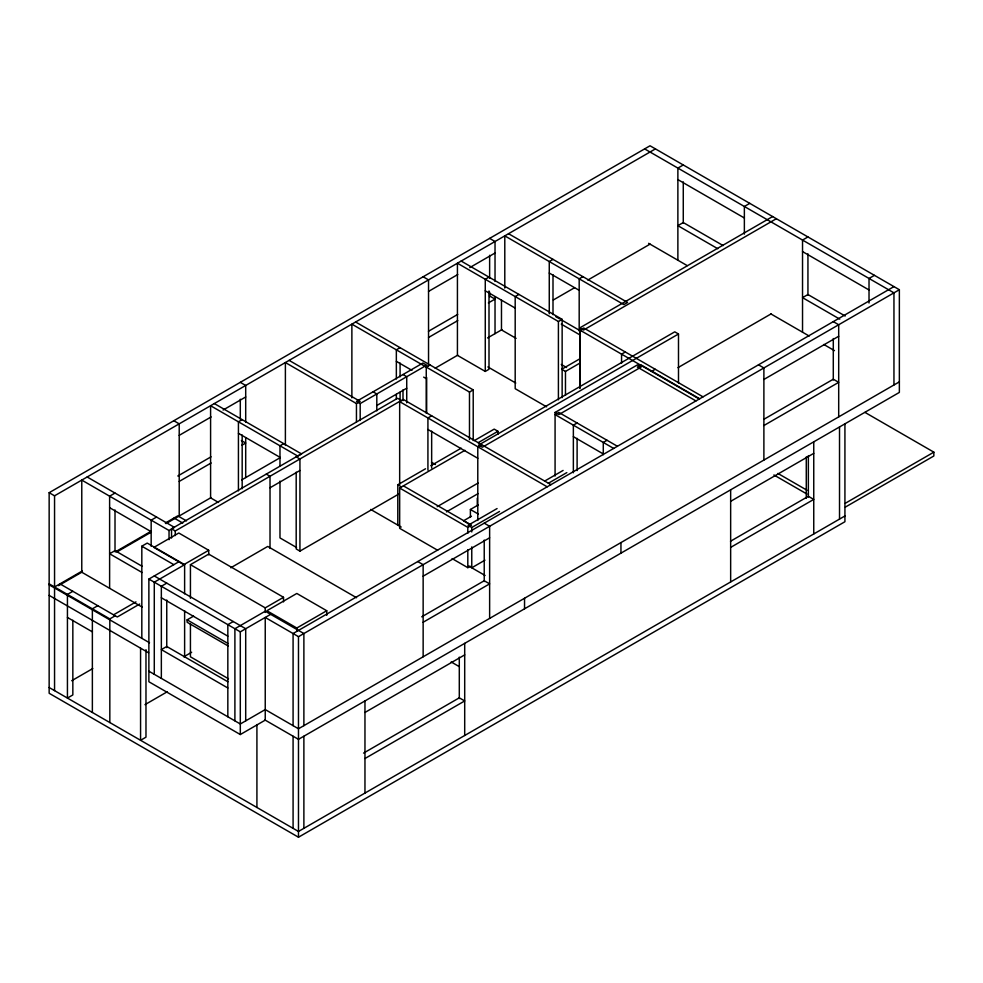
<?xml version="1.0" encoding="UTF-8"?>
<svg xmlns="http://www.w3.org/2000/svg" width="983" height="983" viewBox="0 0 983 983"><rect width="100%" height="100%" fill="white"/><g stroke="black" fill="none" stroke-linecap="round" stroke-linejoin="round"><path stroke-width="1.47" d="M844.925 423.845L844.925 521.727L298.476 837.221L49.15 693.273L49.15 492.704L650.033 145.779L899.359 289.727L899.359 392.414L298.476 739.327L264.71 719.839M49.15 492.704L54.556 495.813L655.428 148.9M179.213 435.358L211.136 416.939M223.104 410.022L245.701 396.972M428.539 291.41L457.795 274.515M469.763 267.609L495.027 253.024M115.011 493.061L109.617 496.182L109.617 588.301M242.174 419.643L238.427 421.805L238.427 490.898M489.006 277.132L485.27 279.295L485.27 371.427L489.006 369.264L489.006 290.956M683.271 164.972L677.877 168.093L677.877 260.225M177.8 476.005L211.05 456.812M400.081 347.675L396.346 349.825L396.346 379.008M428.465 331.283L457.722 314.4M552.999 259.377L549.264 261.539L549.264 313.749M179.213 481.424L211.136 462.993M241.72 445.336L245.701 443.038L241.388 440.544M428.539 337.476L457.795 320.581M488.379 302.924L495.027 299.09L489.632 295.969M518.926 294.409L515.19 296.571L515.19 388.703L546.622 406.839M156.567 517.046L151.161 520.167L151.161 546.265M283.731 443.64L279.983 445.791L279.983 465.758M285.389 445.459L285.389 362.543L356.448 403.571L360.183 401.408L289.125 360.38M360.183 403.571L426.671 365.185L422.936 363.022L356.448 401.408L360.183 403.571L360.183 420.466M430.001 364.939L426.253 367.101L426.253 413.167M582.919 276.653L579.184 278.816L579.184 331.025M54.556 586.986L82.253 571M115.22 551.954L150.829 531.398M165.341 523.017L177.763 515.854L186.487 520.892M58.525 585.647L82.4 571.86M116.879 551.954L151.37 532.049M165.955 523.632L211.136 497.545M241.72 479.888L280.155 457.697M435.199 368.183L457.795 355.133M487.58 337.943L502.03 329.6M553.355 299.962L574.576 287.712M587.822 280.057L650.132 244.091M376.808 405.488L406.729 388.211M171.534 528.805L397.587 398.287L401.322 400.45L175.269 530.967L171.534 528.805L171.534 538.02M141.822 638.323L141.822 546.204L147.217 543.083L184.62 564.672L184.62 593.843M142.08 607.052L81.773 572.229L81.773 480.097L169.039 530.488L174.433 527.367L87.168 476.988M399.663 484.57L399.663 401.654L403.399 399.491L550.922 484.656M72.84 591.299L67.434 594.42L67.434 698.065L72.84 694.944L72.84 620.261M749.759 203.358L744.364 206.479L744.364 234.114M270.018 487.777L299.938 470.501M485.27 371.427L457.427 355.354L457.427 263.223L558.405 321.515L562.141 319.364L562.141 397.673M97.772 605.7L92.365 608.821L92.365 712.466M579.798 387.757L579.798 327.88L772.613 216.555M351.877 397.857L351.877 324.157L469.481 392.057L473.216 389.895L473.216 440.568M899.359 289.727L298.476 636.652L265.238 617.459L265.238 720.134L240.307 734.534L148.875 681.747L148.875 579.073L179.213 561.551M431.66 415.809L427.924 417.959L427.924 470.169M580.007 388.506L580.007 330.153L583.755 328.003L703.017 396.849M776.361 218.718L583.546 330.042L579.798 327.88M208.715 550.283L183.784 564.672L153.864 547.396L178.795 533.007L208.715 550.283L208.715 554.879M184.62 564.672L154.282 582.182L154.282 674.313M190.432 598.291L190.432 564.672L208.715 554.117L283.522 597.295L283.522 601.891M166.754 583.14L161.347 586.261L161.347 678.393M113.561 614.817L135.961 601.891M49.15 583.865L109.826 618.897L115.22 615.776M139.697 604.041L117.296 616.98L59.779 583.767M580.117 358.648L561.723 369.264L565.471 371.427L579.921 363.083M230.772 567.781L267.732 546.437L356.583 597.738M807.94 236.952L802.533 240.073L802.533 332.193M625.311 351.988L621.563 354.15L621.563 363.366M397.796 525.082L397.796 484.779L425.528 468.768M430.812 465.721L461.187 448.187M474.396 440.556L494.203 429.116L497.939 431.279L497.939 434.265M437.668 550.271L399.663 528.326L399.663 488.023L464.922 450.337M478.131 442.719L497.939 431.279M71.698 680.727L92.795 668.551M481.523 444.599L477.787 446.749L477.787 520.462M296.19 472.184L296.19 548.956L299.938 551.119L398.693 494.105M678.491 333.999L482.358 447.24L478.623 445.078L674.756 331.836L678.491 333.999L678.491 383.124M228.154 645.954L187.114 622.251L187.114 619.855L193.577 616.12M555.076 412.442L637.353 364.939L641.1 367.101L558.823 414.605L555.076 412.442L555.076 476.03M651.483 371.427L655.231 369.264M233.241 621.526L227.835 624.647L227.835 716.779M577.107 422.997L573.359 425.16L573.359 472.762M437.189 506.663L478.131 483.022M677.951 367.654L771.041 313.921M190.432 564.672L265.238 607.863L283.522 597.295M183.784 656.804L191.66 652.257M446.442 511.885L478.131 493.577M148.875 579.073L240.307 631.848L270.632 614.338M874.428 275.338L869.021 278.459L869.021 303.022M470.39 517.107L470.39 509.489L478.266 504.955M144.968 704.651L167.368 691.713M471.459 516.222L463.509 520.806L470.157 524.639M607.027 440.273L603.279 442.436L603.279 454.724M497.079 508.555L468.019 525.327L471.766 527.49L499.499 511.479M544.619 481.105L563.112 470.427M399.663 488.023L467.81 527.367L471.557 525.205L403.399 485.86M326.737 610.738L296.817 593.462L266.897 610.738L296.817 628.014L326.737 610.738L326.737 615.346M548.354 483.267L566.847 472.59M893.952 286.606L293.081 633.531L293.081 725.651M423.145 576.185L489.632 537.799M763.889 379.463L838.696 336.272M452.082 558.59L467.81 567.67L470.304 566.233M484.963 560.163L471.766 567.793L471.766 546.892M421.732 616.832L484.226 580.744L489.632 583.865L423.145 622.251M763.742 419.372L833.289 379.217L838.696 382.338L763.889 425.528M265.361 709.505L240.307 723.98L148.875 671.192M899.359 381.859L298.476 728.772L265.238 709.579M364.963 712.466L464.701 654.887M730.652 501.342L813.752 453.36M363.55 753.101L459.294 697.832L464.701 700.94L364.963 758.52M730.516 541.24L808.358 496.304L813.752 499.413L730.652 547.396M845.368 503.235L933.85 452.155L933.85 455.989L845.368 507.081M844.925 515.977L298.476 831.458L49.15 687.51M644.627 148.9L893.952 292.848L893.952 384.98M677.877 179.606L744.364 217.993M802.533 251.587L869.021 289.973M723.169 245.59L683.271 222.551L677.877 225.672L717.762 248.711M845.171 316.022L807.94 294.531L802.533 297.652L839.765 319.143M833.289 321.638L838.696 324.759L838.696 416.89M648.62 243.329L687.178 265.594M770.807 313.872L809.181 336.039M823.815 344.48L834.456 350.624M864.991 412.405L933.85 452.155M758.495 364.828L763.889 367.937L763.889 460.069M508.543 233.708L627.596 302.445L623.849 304.607L504.795 235.871L504.795 288.08M489.632 238.39L495.027 241.511L495.027 281.433M549.264 273.053L579.184 290.329M461.162 261.06L562.141 319.364M699.687 398.766L641.1 364.939L637.353 367.101L695.952 400.929M580.007 330.153L699.269 399.012M555.702 316.6L559.683 318.897M562.35 320.433L580.941 331.173M561.268 324.132L579.859 334.871M485.27 290.808L515.19 308.084M777.86 473.413L806.994 490.234M773.891 474.961L806.994 494.068M423.145 276.776L428.539 279.897L428.539 365.885M516.087 338.361L501.477 329.919L501.477 300.061M561.268 364.435L566.577 367.507M487.863 366.929L515.768 383.038M617.41 446.27L558.823 412.442L555.076 414.605L613.675 448.432M573.359 436.673L603.279 453.949M355.613 321.994L473.216 389.895M396.346 361.351L411.951 370.358M423.661 377.116L426.253 378.615M402.993 374.535L406.729 376.698L406.729 402.809M399.663 401.654L547.187 486.818M373.073 391.812L376.808 393.974L376.808 410.869M427.924 429.485L477.787 458.275M431.5 462.256L435.432 464.529M470.39 509.489L478.377 514.097M240.307 382.338L245.701 385.459L245.701 422.309M484.226 523.165L489.632 526.286L489.632 618.418M397.796 484.779L401.531 486.941M214.331 403.571L301.597 453.949L297.849 456.112L210.595 405.733L210.595 497.853L218.545 502.448M296.19 456.837L299.938 458.987L299.938 551.119M370.689 509.44L401.199 527.048M468.83 566.097L485.111 575.497M238.427 433.319L279.983 457.316M173.819 420.724L179.213 423.845L179.213 515.977M266.27 474.101L270.018 476.264L270.018 548.428M417.738 561.551L423.145 564.672L423.145 656.804M296.583 547.506L279.983 537.922L279.983 481.105M451.197 661.964L459.159 666.56M174.028 518.016L182.752 523.054M109.617 507.695L151.161 531.68M141.822 546.204L173.819 564.672M142.289 566.38L115.011 550.64L109.617 553.761L142.08 572.499M154.282 575.952L245.701 628.727L245.701 720.858M161.347 597.775L227.835 636.161M187.114 619.855L228.154 643.558M228.486 678.774L190.432 656.804L190.432 623.75M227.921 681.797L166.754 646.482L161.347 649.603L227.835 687.989M49.15 584.824L149.502 642.759M49.15 595.379L148.617 652.81M67.434 617.459L92.365 631.848M839.519 426.966L839.519 519.085M833.289 338.533L833.289 379.991M813.752 441.834L813.752 533.966M808.358 455.608L808.358 497.066M807.94 253.835L807.94 295.293M806.281 456.911L806.281 498.369M730.652 489.817L730.652 581.948M683.271 181.867L683.271 223.325M620.949 542.604L620.949 553.159M577.107 438.357L577.107 470.599M565.471 371.427L565.471 395.313M558.405 321.515L558.405 399.823M552.999 274.736L552.999 314.658M524.541 598.266L524.541 608.821M495.027 296.78L495.027 333.642M489.632 255.285L489.632 278.312M489.632 292.135L489.632 296.743M484.226 540.06L484.226 581.518M477.283 498.184L477.283 505.766M471.766 527.49L471.766 531.963M469.481 392.057L469.481 439.659M467.81 527.367L467.81 533.339M467.81 549.755L467.81 567.67M464.701 643.361L464.701 735.493M459.294 657.135L459.294 698.594M431.66 431.156L431.66 468.006M426.671 377.472L426.671 412.786M402.993 389.895L402.993 400.646M400.081 363.022L400.081 376.845M400.081 392.205L400.081 399.872M396.346 394.355L396.346 398.963M364.963 700.94L364.963 793.072M356.448 403.571L356.448 421.99M303.882 725.651L303.882 633.531L265.238 611.217L234.9 628.727L234.9 720.858M303.882 736.218L303.882 828.337M298.476 636.652L298.476 837.221M296.817 628.014L296.817 631.086M293.081 736.218L293.081 828.337M265.238 607.863L265.238 612.446M256.919 724.557L256.919 807.473M245.701 437.668L245.701 477.591M242.174 435.002L242.174 488.735M240.307 399.233L240.307 419.188M240.307 631.848L240.307 734.534M184.62 610.738L184.62 656.804M175.269 530.967L175.269 535.575M169.039 530.488L169.039 539.692M166.754 600.035L166.754 647.637M145.976 649.652L145.976 737.176L140.569 740.297L140.569 648.166M115.011 509.944L115.011 551.402M109.826 618.897L109.826 722.542M54.556 495.813L54.556 690.631"/></g></svg>
